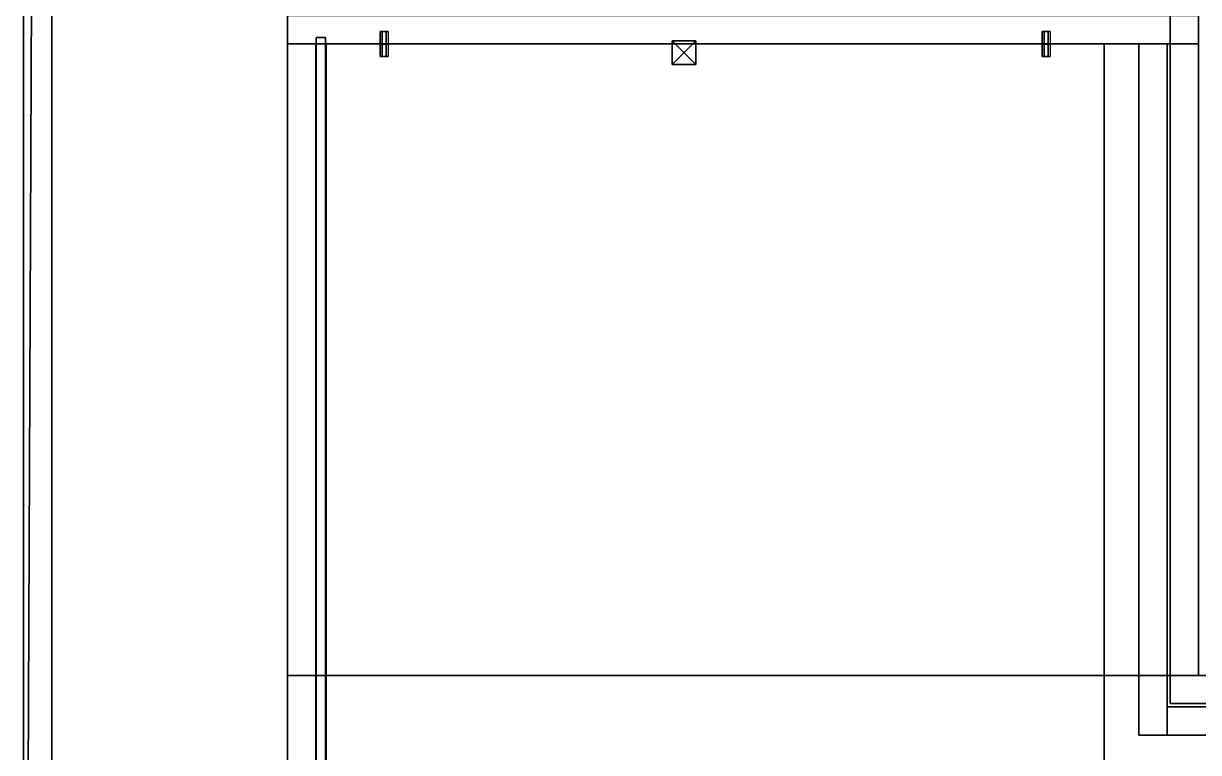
# Model space of a CAD drawing. Extents: x 0 to 3344, y -4262 to 0.
# Drawn here: x 0 to 748, y -3551 to -3087 of the extents above; entities that cross this region are included whole.
import ezdxf

# ---------------------------------------------------------------- set-up
doc = ezdxf.new("R2010")
doc.units = 0
for name, color, linetype in [('LAYER0', 7, 'CONTINUOUS'), ('LAYER1', 7, 'CONTINUOUS'), ('LAYER100', 254, 'CONTINUOUS'), ('LAYER101', 254, 'CONTINUOUS'), ('LAYER137', 7, 'CONTINUOUS'), ('LAYER51', 7, 'CONTINUOUS'), ('LAYER52', 7, 'CONTINUOUS'), ('LAYER54', 7, 'CONTINUOUS'), ('LAYER55', 7, 'CONTINUOUS'), ('LAYER59', 7, 'CONTINUOUS'), ('LAYER602', 7, 'CONTINUOUS'), ('LAYER603', 7, 'CONTINUOUS'), ('LAYER604', 7, 'CONTINUOUS'), ('LAYER605', 7, 'CONTINUOUS'), ('LAYER606', 7, 'CONTINUOUS'), ('LAYER61', 7, 'CONTINUOUS'), ('LAYER62', 7, 'CONTINUOUS'), ('LAYER63', 7, 'CONTINUOUS'), ('LAYER66', 7, 'CONTINUOUS'), ('LAYER67', 7, 'CONTINUOUS'), ('LAYER68', 254, 'CONTINUOUS'), ('LAYER69', 254, 'CONTINUOUS'), ('LAYER77', 7, 'CONTINUOUS'), ('LAYER82', 253, 'CONTINUOUS'), ('LAYER83', 253, 'CONTINUOUS'), ('LAYER88', 253, 'CONTINUOUS'), ('LAYER89', 253, 'CONTINUOUS'), ('LAYER90', 7, 'CONTINUOUS'), ('LAYER91', 254, 'CONTINUOUS'), ('LAYER92', 254, 'CONTINUOUS'), ('LAYER99', 7, 'CONTINUOUS')]:
    doc.layers.add(name, color=color, linetype=linetype)

msp = doc.modelspace()

# ---------------------------------------------------------------- linework, layer by layer
at = {"layer": 'LAYER0', "invisible_edges": 1}
for points in [[(18, -0.0034, 0.0981), (3344, -4262.003, 0.0981), (0, -4262.003, 0.0981), (18, -0.0034, 0.0981)], [(18, -0.0034, 5.0981), (0, -4262.003, 0.0981), (0, -4262.003, 5.0981), (18, -0.0034, 5.0981)], [(0, -4262.003, 0.0981), (18, -0.0034, 5.0981), (18, -0.0034, 0.0981), (0, -4262.003, 0.0981)], [(3344, -4262.003, 5.0981), (18, -0.0034, 5.0981), (0, -4262.003, 5.0981), (3344, -4262.003, 5.0981)], [(3344, -4262.003, 0.0981), (18, -0.0034, 0.0981), (3344, -0.0034, 0.0981), (3344, -4262.003, 0.0981)], [(18, -0.0034, 5.0981), (3344, -4262.003, 5.0981), (3344, -0.0034, 5.0981), (18, -0.0034, 5.0981)]]:
    msp.add_3dface(points, dxfattribs=at)
at = {"layer": 'LAYER1'}
for points, invisible_edges in [([(18.0046, 0, 5.0981), (168.0046, -150, 5.0981), (18.0046, -4262, 5.0981), (18.0046, 0, 5.0981)], 3), ([(18.0046, 0, 2680.098), (18.0046, -4262, 5.0981), (18.0046, -4262, 2680.098), (18.0046, 0, 2680.098)], 1), ([(18.0046, -4262, 5.0981), (18.0046, 0, 2680.098), (18.0046, 0, 5.0981), (18.0046, -4262, 5.0981)], 1), ([(168.0046, -4112, 5.0981), (18.0046, -4262, 5.0981), (168.0046, -150, 5.0981), (168.0046, -4112, 5.0981)], 3), ([(168.0046, -150, 5.0981), (168.0046, -4112, 2680.098), (168.0046, -4112, 5.0981), (168.0046, -150, 5.0981)], 1), ([(168.0046, -4112, 2680.098), (168.0046, -150, 5.0981), (168.0046, -150, 2680.098), (168.0046, -4112, 2680.098)], 1)]:
    msp.add_3dface(points, dxfattribs=dict(at, invisible_edges=invisible_edges))
at = {"layer": 'LAYER100'}
for points in [[(653.5046, -3092, 900.5981), (648.5046, -3092, 900.5981), (649.7546, -3092, 902.7631), (652.2546, -3092, 902.7631)], [(653.5046, -3092, 900.5981), (652.2546, -3092, 898.433), (649.7546, -3092, 898.433), (648.5046, -3092, 900.5981)], [(648.0046, -3099.95, 900.5981), (654.0046, -3099.95, 900.5981), (652.5046, -3099.95, 903.1962), (649.5046, -3099.95, 903.1962)], [(648.0046, -3099.95, 900.5981), (654.0046, -3099.95, 900.5981), (652.5046, -3099.95, 898), (649.5046, -3099.95, 898)], [(648.0046, -3100.05, 900.5981), (654.0046, -3100.05, 900.5981), (652.5046, -3100.05, 903.1962), (649.5046, -3100.05, 903.1962)], [(648.0046, -3100.05, 900.5981), (654.0046, -3100.05, 900.5981), (652.5046, -3100.05, 898), (649.5046, -3100.05, 898)], [(653.5046, -3108, 900.5981), (648.5046, -3108, 900.5981), (649.7546, -3108, 902.7631), (652.2546, -3108, 902.7631)], [(653.5046, -3108, 900.5981), (652.2546, -3108, 898.433), (649.7546, -3108, 898.433), (648.5046, -3108, 900.5981)]]:
    msp.add_3dface(points, dxfattribs=at)
at = {"layer": 'LAYER101'}
for points in [[(232.1047, -3092, 900.5981), (227.1047, -3092, 900.5981), (228.3547, -3092, 902.7631), (230.8547, -3092, 902.7631)], [(232.1047, -3092, 900.5981), (230.8547, -3092, 898.433), (228.3547, -3092, 898.433), (227.1047, -3092, 900.5981)], [(226.6047, -3099.95, 900.5981), (232.6047, -3099.95, 900.5981), (231.1047, -3099.95, 903.1962), (228.1047, -3099.95, 903.1962)], [(226.6047, -3099.95, 900.5981), (232.6047, -3099.95, 900.5981), (231.1047, -3099.95, 898), (228.1047, -3099.95, 898)], [(226.6047, -3100.05, 900.5981), (232.6047, -3100.05, 900.5981), (231.1047, -3100.05, 903.1962), (228.1047, -3100.05, 903.1962)], [(226.6047, -3100.05, 900.5981), (232.6047, -3100.05, 900.5981), (231.1047, -3100.05, 898), (228.1047, -3100.05, 898)], [(232.1047, -3108, 900.5981), (227.1047, -3108, 900.5981), (228.3547, -3108, 902.7631), (230.8547, -3108, 902.7631)], [(232.1047, -3108, 900.5981), (230.8547, -3108, 898.433), (228.3547, -3108, 898.433), (227.1047, -3108, 900.5981)]]:
    msp.add_3dface(points, dxfattribs=at)
at = {"layer": 'LAYER137'}
for points, invisible_edges in [([(748.0048, -149.9995, 2610.098), (730.0048, -3519.84, 2610.098), (730.0048, -149.8394, 2610.098), (748.0048, -149.9995, 2610.098)], 1), ([(730.0048, -149.8394, 2680.098), (730.0048, -3519.84, 2610.098), (730.0048, -3519.84, 2680.098), (730.0048, -149.8394, 2680.098)], 1), ([(730.0048, -3519.84, 2610.098), (730.0048, -149.8394, 2680.098), (730.0048, -149.8394, 2610.098), (730.0048, -3519.84, 2610.098)], 1), ([(730.0048, -3519.84, 2680.098), (748.0048, -3502, 2680.098), (730.0048, -149.8394, 2680.098), (730.0048, -3519.84, 2680.098)], 3), ([(748.0048, -149.9995, 2680.098), (730.0048, -149.8394, 2680.098), (748.0048, -3502, 2680.098), (748.0048, -149.9995, 2680.098)], 2), ([(730.0048, -3519.84, 2610.098), (748.0048, -149.9995, 2610.098), (748.0048, -3502, 2610.098), (730.0048, -3519.84, 2610.098)], 5), ([(730.0048, -3519.84, 2610.098), (748.0048, -3502, 2610.098), (2632.125, -3519.84, 2610.098), (730.0048, -3519.84, 2610.098)], 3), ([(748.0048, -3502, 2680.098), (730.0048, -3519.84, 2680.098), (2632.125, -3519.84, 2680.098), (748.0048, -3502, 2680.098)], 5), ([(2632.125, -3519.84, 2680.098), (730.0048, -3519.84, 2610.098), (2632.125, -3519.84, 2610.098), (2632.125, -3519.84, 2680.098)], 1), ([(730.0048, -3519.84, 2610.098), (2632.125, -3519.84, 2680.098), (730.0048, -3519.84, 2680.098), (730.0048, -3519.84, 2610.098)], 1)]:
    msp.add_3dface(points, dxfattribs=dict(at, invisible_edges=invisible_edges))
at = {"layer": 'LAYER51', "invisible_edges": 1}
for points in [[(1150.005, -3502, 103.0981), (168.0048, -4082, 103.0981), (1150.005, -4082, 103.0981), (1150.005, -3502, 103.0981)], [(168.0048, -4082, 103.0981), (1150.005, -3502, 103.0981), (168.0048, -3502, 103.0981), (168.0048, -4082, 103.0981)], [(1150.005, -3502, 103.0981), (168.0048, -3502, 85.0981), (168.0048, -3502, 103.0981), (1150.005, -3502, 103.0981)], [(168.0048, -3502, 85.0981), (1150.005, -3502, 103.0981), (1150.005, -3502, 85.0981), (168.0048, -3502, 85.0981)], [(168.0048, -3502, 85.0981), (168.0048, -4082, 103.0981), (168.0048, -3502, 103.0981), (168.0048, -3502, 85.0981)], [(168.0048, -4082, 103.0981), (168.0048, -3502, 85.0981), (168.0048, -4082, 85.0981), (168.0048, -4082, 103.0981)], [(168.0048, -3502, 85.0981), (1150.005, -4082, 85.0981), (168.0048, -4082, 85.0981), (168.0048, -3502, 85.0981)], [(1150.005, -4082, 85.0981), (168.0048, -3502, 85.0981), (1150.005, -3502, 85.0981), (1150.005, -4082, 85.0981)]]:
    msp.add_3dface(points, dxfattribs=at)
at = {"layer": 'LAYER52', "invisible_edges": 1}
for points in [[(748.0046, -3100, 103.0981), (168.0046, -3502, 103.0981), (748.0046, -3502, 103.0981), (748.0046, -3100, 103.0981)], [(168.0046, -3502, 103.0981), (748.0046, -3100, 103.0981), (168.0046, -3100, 103.0981), (168.0046, -3502, 103.0981)], [(168.0046, -3100, 85.0981), (168.0046, -3502, 103.0981), (168.0046, -3100, 103.0981), (168.0046, -3100, 85.0981)], [(168.0046, -3502, 103.0981), (168.0046, -3100, 85.0981), (168.0046, -3502, 85.0981), (168.0046, -3502, 103.0981)], [(748.0046, -3100, 103.0981), (168.0046, -3100, 85.0981), (168.0046, -3100, 103.0981), (748.0046, -3100, 103.0981)], [(168.0046, -3100, 85.0981), (748.0046, -3100, 103.0981), (748.0046, -3100, 85.0981), (168.0046, -3100, 85.0981)], [(168.0046, -3100, 85.0981), (748.0046, -3502, 85.0981), (168.0046, -3502, 85.0981), (168.0046, -3100, 85.0981)], [(748.0046, -3502, 85.0981), (168.0046, -3100, 85.0981), (748.0046, -3100, 85.0981), (748.0046, -3502, 85.0981)], [(748.0046, -3502, 85.0981), (748.0046, -3100, 103.0981), (748.0046, -3502, 103.0981), (748.0046, -3502, 85.0981)], [(748.0046, -3100, 103.0981), (748.0046, -3502, 85.0981), (748.0046, -3100, 85.0981), (748.0046, -3100, 103.0981)], [(748.0046, -3502, 85.0981), (168.0046, -3502, 103.0981), (168.0046, -3502, 85.0981), (748.0046, -3502, 85.0981)], [(168.0046, -3502, 103.0981), (748.0046, -3502, 85.0981), (748.0046, -3502, 103.0981), (168.0046, -3502, 103.0981)]]:
    msp.add_3dface(points, dxfattribs=at)
at = {"layer": 'LAYER54', "invisible_edges": 1}
for points in [[(1150.005, -3502, 2609.098), (168.0048, -4082, 2609.098), (1150.005, -4082, 2609.098), (1150.005, -3502, 2609.098)], [(168.0048, -4082, 2609.098), (1150.005, -3502, 2609.098), (168.0048, -3502, 2609.098), (168.0048, -4082, 2609.098)], [(1150.005, -3502, 2609.098), (168.0048, -3502, 2591.098), (168.0048, -3502, 2609.098), (1150.005, -3502, 2609.098)], [(168.0048, -3502, 2591.098), (1150.005, -3502, 2609.098), (1150.005, -3502, 2591.098), (168.0048, -3502, 2591.098)], [(168.0048, -3502, 2591.098), (168.0048, -4082, 2609.098), (168.0048, -3502, 2609.098), (168.0048, -3502, 2591.098)], [(168.0048, -4082, 2609.098), (168.0048, -3502, 2591.098), (168.0048, -4082, 2591.098), (168.0048, -4082, 2609.098)], [(168.0048, -3502, 2591.098), (1150.005, -4082, 2591.098), (168.0048, -4082, 2591.098), (168.0048, -3502, 2591.098)], [(1150.005, -4082, 2591.098), (168.0048, -3502, 2591.098), (1150.005, -3502, 2591.098), (1150.005, -4082, 2591.098)]]:
    msp.add_3dface(points, dxfattribs=at)
at = {"layer": 'LAYER55', "invisible_edges": 1}
for points in [[(748.0046, -3100, 2609.098), (168.0046, -3502, 2609.098), (748.0046, -3502, 2609.098), (748.0046, -3100, 2609.098)], [(168.0046, -3502, 2609.098), (748.0046, -3100, 2609.098), (168.0046, -3100, 2609.098), (168.0046, -3502, 2609.098)], [(168.0046, -3100, 2591.098), (168.0046, -3502, 2609.098), (168.0046, -3100, 2609.098), (168.0046, -3100, 2591.098)], [(168.0046, -3502, 2609.098), (168.0046, -3100, 2591.098), (168.0046, -3502, 2591.098), (168.0046, -3502, 2609.098)], [(748.0046, -3100, 2609.098), (168.0046, -3100, 2591.098), (168.0046, -3100, 2609.098), (748.0046, -3100, 2609.098)], [(168.0046, -3100, 2591.098), (748.0046, -3100, 2609.098), (748.0046, -3100, 2591.098), (168.0046, -3100, 2591.098)], [(168.0046, -3100, 2591.098), (748.0046, -3502, 2591.098), (168.0046, -3502, 2591.098), (168.0046, -3100, 2591.098)], [(748.0046, -3502, 2591.098), (168.0046, -3100, 2591.098), (748.0046, -3100, 2591.098), (748.0046, -3502, 2591.098)], [(748.0046, -3502, 2591.098), (748.0046, -3100, 2609.098), (748.0046, -3502, 2609.098), (748.0046, -3502, 2591.098)], [(748.0046, -3100, 2609.098), (748.0046, -3502, 2591.098), (748.0046, -3100, 2591.098), (748.0046, -3100, 2609.098)], [(748.0046, -3502, 2591.098), (168.0046, -3502, 2609.098), (168.0046, -3502, 2591.098), (748.0046, -3502, 2591.098)], [(168.0046, -3502, 2609.098), (748.0046, -3502, 2591.098), (748.0046, -3502, 2609.098), (168.0046, -3502, 2609.098)]]:
    msp.add_3dface(points, dxfattribs=at)
at = {"layer": 'LAYER59', "invisible_edges": 1}
for points in [[(186.3047, -3096, 99.0981), (186.3047, -3966, 2595.098), (186.3047, -3096, 2595.098), (186.3047, -3096, 99.0981)], [(186.3047, -3966, 2595.098), (186.3047, -3096, 99.0981), (186.3047, -3966, 99.0981), (186.3047, -3966, 2595.098)], [(192.3047, -3096, 2595.098), (186.3047, -3966, 2595.098), (192.3047, -3966, 2595.098), (192.3047, -3096, 2595.098)], [(186.3047, -3966, 2595.098), (192.3047, -3096, 2595.098), (186.3047, -3096, 2595.098), (186.3047, -3966, 2595.098)], [(186.3047, -3096, 99.0981), (192.3047, -3966, 99.0981), (186.3047, -3966, 99.0981), (186.3047, -3096, 99.0981)], [(192.3047, -3966, 99.0981), (186.3047, -3096, 99.0981), (192.3047, -3096, 99.0981), (192.3047, -3966, 99.0981)], [(192.3047, -3096, 2595.098), (186.3047, -3096, 99.0981), (186.3047, -3096, 2595.098), (192.3047, -3096, 2595.098)], [(186.3047, -3096, 99.0981), (192.3047, -3096, 2595.098), (192.3047, -3096, 99.0981), (186.3047, -3096, 99.0981)], [(192.3047, -3966, 99.0981), (192.3047, -3096, 2595.098), (192.3047, -3966, 2595.098), (192.3047, -3966, 99.0981)], [(192.3047, -3096, 2595.098), (192.3047, -3966, 99.0981), (192.3047, -3096, 99.0981), (192.3047, -3096, 2595.098)]]:
    msp.add_3dface(points, dxfattribs=at)
at = {"layer": 'LAYER602', "invisible_edges": 1}
for points in [[(0.0041, -4262, 5.0982), (18.0041, -1562, 5.0982), (18.0041, -4262, 5.0982), (0.0041, -4262, 5.0982)], [(18.0041, -1562, 5.0982), (0.0041, -4262, 5.0982), (0.0041, -1562, 5.0982), (18.0041, -1562, 5.0982)], [(0.0041, -1562, 155.0982), (18.0041, -4262, 155.0982), (18.0041, -1562, 155.0982), (0.0041, -1562, 155.0982)], [(18.0041, -4262, 155.0982), (0.0041, -1562, 155.0982), (0.0041, -4262, 155.0982), (18.0041, -4262, 155.0982)], [(0.0041, -4262, 5.0982), (0.0041, -1562, 155.0982), (0.0041, -1562, 5.0982), (0.0041, -4262, 5.0982)], [(0.0041, -1562, 155.0982), (0.0041, -4262, 5.0982), (0.0041, -4262, 155.0982), (0.0041, -1562, 155.0982)], [(18.0041, -4262, 155.0982), (18.0041, -1562, 5.0982), (18.0041, -1562, 155.0982), (18.0041, -4262, 155.0982)], [(18.0041, -1562, 5.0982), (18.0041, -4262, 155.0982), (18.0041, -4262, 5.0982), (18.0041, -1562, 5.0982)]]:
    msp.add_3dface(points, dxfattribs=at)
at = {"layer": 'LAYER603', "invisible_edges": 1}
for points in [[(0.0041, -4262, 155.0982), (18.0041, -1562, 155.0982), (18.0041, -4262, 155.0982), (0.0041, -4262, 155.0982)], [(18.0041, -1562, 155.0982), (0.0041, -4262, 155.0982), (0.0041, -1562, 155.0982), (18.0041, -1562, 155.0982)], [(0.0041, -1562, 305.0982), (18.0041, -4262, 305.0982), (18.0041, -1562, 305.0982), (0.0041, -1562, 305.0982)], [(18.0041, -4262, 305.0982), (0.0041, -1562, 305.0982), (0.0041, -4262, 305.0982), (18.0041, -4262, 305.0982)], [(0.0041, -4262, 155.0982), (0.0041, -1562, 305.0982), (0.0041, -1562, 155.0982), (0.0041, -4262, 155.0982)], [(0.0041, -1562, 305.0982), (0.0041, -4262, 155.0982), (0.0041, -4262, 305.0982), (0.0041, -1562, 305.0982)], [(18.0041, -4262, 305.0982), (18.0041, -1562, 155.0982), (18.0041, -1562, 305.0982), (18.0041, -4262, 305.0982)], [(18.0041, -1562, 155.0982), (18.0041, -4262, 305.0982), (18.0041, -4262, 155.0982), (18.0041, -1562, 155.0982)]]:
    msp.add_3dface(points, dxfattribs=at)
at = {"layer": 'LAYER604', "invisible_edges": 1}
for points in [[(0.0041, -4262, 305.0982), (18.0041, -1562, 305.0982), (18.0041, -4262, 305.0982), (0.0041, -4262, 305.0982)], [(18.0041, -1562, 305.0982), (0.0041, -4262, 305.0982), (0.0041, -1562, 305.0982), (18.0041, -1562, 305.0982)], [(0.0041, -1562, 455.0982), (18.0041, -4262, 455.0982), (18.0041, -1562, 455.0982), (0.0041, -1562, 455.0982)], [(18.0041, -4262, 455.0982), (0.0041, -1562, 455.0982), (0.0041, -4262, 455.0982), (18.0041, -4262, 455.0982)], [(0.0041, -4262, 305.0982), (0.0041, -1562, 455.0982), (0.0041, -1562, 305.0982), (0.0041, -4262, 305.0982)], [(0.0041, -1562, 455.0982), (0.0041, -4262, 305.0982), (0.0041, -4262, 455.0982), (0.0041, -1562, 455.0982)], [(18.0041, -4262, 455.0982), (18.0041, -1562, 305.0982), (18.0041, -1562, 455.0982), (18.0041, -4262, 455.0982)], [(18.0041, -1562, 305.0982), (18.0041, -4262, 455.0982), (18.0041, -4262, 305.0982), (18.0041, -1562, 305.0982)]]:
    msp.add_3dface(points, dxfattribs=at)
at = {"layer": 'LAYER605', "invisible_edges": 1}
for points in [[(0.0041, -4262, 455.0982), (18.0041, -1562, 455.0982), (18.0041, -4262, 455.0982), (0.0041, -4262, 455.0982)], [(18.0041, -1562, 455.0982), (0.0041, -4262, 455.0982), (0.0041, -1562, 455.0982), (18.0041, -1562, 455.0982)], [(0.0041, -1562, 605.0982), (18.0041, -4262, 605.0982), (18.0041, -1562, 605.0982), (0.0041, -1562, 605.0982)], [(18.0041, -4262, 605.0982), (0.0041, -1562, 605.0982), (0.0041, -4262, 605.0982), (18.0041, -4262, 605.0982)], [(0.0041, -4262, 455.0982), (0.0041, -1562, 605.0982), (0.0041, -1562, 455.0982), (0.0041, -4262, 455.0982)], [(0.0041, -1562, 605.0982), (0.0041, -4262, 455.0982), (0.0041, -4262, 605.0982), (0.0041, -1562, 605.0982)], [(18.0041, -4262, 605.0982), (18.0041, -1562, 455.0982), (18.0041, -1562, 605.0982), (18.0041, -4262, 605.0982)], [(18.0041, -1562, 455.0982), (18.0041, -4262, 605.0982), (18.0041, -4262, 455.0982), (18.0041, -1562, 455.0982)]]:
    msp.add_3dface(points, dxfattribs=at)
at = {"layer": 'LAYER606', "invisible_edges": 1}
for points in [[(0.0041, -4262, 605.0982), (18.0041, -1562, 605.0982), (18.0041, -4262, 605.0982), (0.0041, -4262, 605.0982)], [(18.0041, -1562, 605.0982), (0.0041, -4262, 605.0982), (0.0041, -1562, 605.0982), (18.0041, -1562, 605.0982)], [(0.0041, -1562, 755.0982), (18.0041, -4262, 755.0982), (18.0041, -1562, 755.0982), (0.0041, -1562, 755.0982)], [(18.0041, -4262, 755.0982), (0.0041, -1562, 755.0982), (0.0041, -4262, 755.0982), (18.0041, -4262, 755.0982)], [(0.0041, -4262, 605.0982), (0.0041, -1562, 755.0982), (0.0041, -1562, 605.0982), (0.0041, -4262, 605.0982)], [(0.0041, -1562, 755.0982), (0.0041, -4262, 605.0982), (0.0041, -4262, 755.0982), (0.0041, -1562, 755.0982)], [(18.0041, -4262, 755.0982), (18.0041, -1562, 605.0982), (18.0041, -1562, 755.0982), (18.0041, -4262, 755.0982)], [(18.0041, -1562, 605.0982), (18.0041, -4262, 755.0982), (18.0041, -4262, 605.0982), (18.0041, -1562, 605.0982)]]:
    msp.add_3dface(points, dxfattribs=at)
at = {"layer": 'LAYER61', "invisible_edges": 1}
for points in [[(710.0046, -3540, 5.0981), (710.0046, -3100, 85.0981), (710.0046, -3100, 5.0981), (710.0046, -3540, 5.0981)], [(710.0046, -3100, 85.0981), (710.0046, -3540, 5.0981), (710.0046, -3540, 85.0981), (710.0046, -3100, 85.0981)], [(728.0046, -3100, 5.0981), (710.0046, -3100, 85.0981), (728.0046, -3100, 85.0981), (728.0046, -3100, 5.0981)], [(710.0046, -3100, 85.0981), (728.0046, -3100, 5.0981), (710.0046, -3100, 5.0981), (710.0046, -3100, 85.0981)], [(728.0046, -3540, 85.0981), (710.0046, -3100, 85.0981), (710.0046, -3540, 85.0981), (728.0046, -3540, 85.0981)], [(710.0046, -3100, 85.0981), (728.0046, -3540, 85.0981), (728.0046, -3100, 85.0981), (710.0046, -3100, 85.0981)], [(728.0046, -3100, 5.0981), (710.0046, -3540, 5.0981), (710.0046, -3100, 5.0981), (728.0046, -3100, 5.0981)], [(710.0046, -3540, 5.0981), (728.0046, -3100, 5.0981), (728.0046, -3540, 5.0981), (710.0046, -3540, 5.0981)], [(728.0046, -3540, 85.0981), (728.0046, -3100, 5.0981), (728.0046, -3100, 85.0981), (728.0046, -3540, 85.0981)], [(728.0046, -3100, 5.0981), (728.0046, -3540, 85.0981), (728.0046, -3540, 5.0981), (728.0046, -3100, 5.0981)], [(710.0046, -3540, 5.0981), (728.0046, -3540, 85.0981), (710.0046, -3540, 85.0981), (710.0046, -3540, 5.0981)], [(728.0046, -3540, 85.0981), (710.0046, -3540, 5.0981), (728.0046, -3540, 5.0981), (728.0046, -3540, 85.0981)]]:
    msp.add_3dface(points, dxfattribs=at)
at = {"layer": 'LAYER62', "invisible_edges": 1}
for points in [[(728.0046, -3522, 5.0981), (728.0046, -3540, 85.0981), (728.0046, -3522, 85.0981), (728.0046, -3522, 5.0981)], [(728.0046, -3540, 85.0981), (728.0046, -3522, 5.0981), (728.0046, -3540, 5.0981), (728.0046, -3540, 85.0981)], [(1150.005, -3522, 85.0981), (728.0046, -3540, 85.0981), (1150.005, -3540, 85.0981), (1150.005, -3522, 85.0981)], [(728.0046, -3540, 85.0981), (1150.005, -3522, 85.0981), (728.0046, -3522, 85.0981), (728.0046, -3540, 85.0981)], [(728.0046, -3522, 5.0981), (1150.005, -3540, 5.0981), (728.0046, -3540, 5.0981), (728.0046, -3522, 5.0981)], [(1150.005, -3540, 5.0981), (728.0046, -3522, 5.0981), (1150.005, -3522, 5.0981), (1150.005, -3540, 5.0981)], [(1150.005, -3522, 85.0981), (728.0046, -3522, 5.0981), (728.0046, -3522, 85.0981), (1150.005, -3522, 85.0981)], [(728.0046, -3522, 5.0981), (1150.005, -3522, 85.0981), (1150.005, -3522, 5.0981), (728.0046, -3522, 5.0981)], [(1150.005, -3540, 5.0981), (728.0046, -3540, 85.0981), (728.0046, -3540, 5.0981), (1150.005, -3540, 5.0981)], [(728.0046, -3540, 85.0981), (1150.005, -3540, 5.0981), (1150.005, -3540, 85.0981), (728.0046, -3540, 85.0981)]]:
    msp.add_3dface(points, dxfattribs=at)
at = {"layer": 'LAYER63', "invisible_edges": 1}
for points in [[(168.0046, -3980, 5.0981), (168.0046, -3100, 85.0981), (168.0046, -3100, 5.0981), (168.0046, -3980, 5.0981)], [(168.0046, -3100, 85.0981), (168.0046, -3980, 5.0981), (168.0046, -3980, 85.0981), (168.0046, -3100, 85.0981)], [(186.0046, -3100, 5.0981), (168.0046, -3100, 85.0981), (186.0046, -3100, 85.0981), (186.0046, -3100, 5.0981)], [(168.0046, -3100, 85.0981), (186.0046, -3100, 5.0981), (168.0046, -3100, 5.0981), (168.0046, -3100, 85.0981)], [(186.0046, -3980, 85.0981), (168.0046, -3100, 85.0981), (168.0046, -3980, 85.0981), (186.0046, -3980, 85.0981)], [(168.0046, -3100, 85.0981), (186.0046, -3980, 85.0981), (186.0046, -3100, 85.0981), (168.0046, -3100, 85.0981)], [(186.0046, -3100, 5.0981), (168.0046, -3980, 5.0981), (168.0046, -3100, 5.0981), (186.0046, -3100, 5.0981)], [(168.0046, -3980, 5.0981), (186.0046, -3100, 5.0981), (186.0046, -3980, 5.0981), (168.0046, -3980, 5.0981)], [(186.0046, -3980, 85.0981), (186.0046, -3100, 5.0981), (186.0046, -3100, 85.0981), (186.0046, -3980, 85.0981)], [(186.0046, -3100, 5.0981), (186.0046, -3980, 85.0981), (186.0046, -3980, 5.0981), (186.0046, -3100, 5.0981)]]:
    msp.add_3dface(points, dxfattribs=at)
at = {"layer": 'LAYER66', "invisible_edges": 1}
for points in [[(168.0046, -3962, 1347.598), (168.0046, -3100, 1467.598), (168.0046, -3100, 1347.598), (168.0046, -3962, 1347.598)], [(168.0046, -3100, 1467.598), (168.0046, -3962, 1347.598), (168.0046, -3962, 1467.598), (168.0046, -3100, 1467.598)], [(186.0046, -3100, 1347.598), (168.0046, -3100, 1467.598), (186.0046, -3100, 1467.598), (186.0046, -3100, 1347.598)], [(168.0046, -3100, 1467.598), (186.0046, -3100, 1347.598), (168.0046, -3100, 1347.598), (168.0046, -3100, 1467.598)], [(186.0046, -3962, 1467.598), (168.0046, -3100, 1467.598), (168.0046, -3962, 1467.598), (186.0046, -3962, 1467.598)], [(168.0046, -3100, 1467.598), (186.0046, -3962, 1467.598), (186.0046, -3100, 1467.598), (168.0046, -3100, 1467.598)], [(186.0046, -3100, 1347.598), (168.0046, -3962, 1347.598), (168.0046, -3100, 1347.598), (186.0046, -3100, 1347.598)], [(168.0046, -3962, 1347.598), (186.0046, -3100, 1347.598), (186.0046, -3962, 1347.598), (168.0046, -3962, 1347.598)], [(186.0046, -3962, 1467.598), (186.0046, -3100, 1347.598), (186.0046, -3100, 1467.598), (186.0046, -3962, 1467.598)], [(186.0046, -3100, 1347.598), (186.0046, -3962, 1467.598), (186.0046, -3962, 1347.598), (186.0046, -3100, 1347.598)]]:
    msp.add_3dface(points, dxfattribs=at)
at = {"layer": 'LAYER67'}
for points, invisible_edges in [([(192.6047, -3100, 2121.098), (306.0048, -3962, 2121.098), (192.6047, -3962, 2121.098), (192.6047, -3100, 2121.098)], 1), ([(306.0048, -3962, 2121.098), (192.6047, -3100, 2121.098), (688.0048, -3562, 2121.098), (306.0048, -3962, 2121.098)], 7), ([(688.0048, -3562, 2121.098), (192.6047, -3100, 2121.098), (688.0048, -3100, 2121.098), (688.0048, -3562, 2121.098)], 1), ([(192.6047, -3100, 2121.098), (688.0048, -3100, 2139.098), (688.0048, -3100, 2121.098), (192.6047, -3100, 2121.098)], 1), ([(688.0048, -3100, 2139.098), (192.6047, -3100, 2121.098), (192.6047, -3100, 2139.098), (688.0048, -3100, 2139.098)], 1), ([(192.6047, -3962, 2139.098), (192.6047, -3100, 2121.098), (192.6047, -3962, 2121.098), (192.6047, -3962, 2139.098)], 1), ([(192.6047, -3100, 2121.098), (192.6047, -3962, 2139.098), (192.6047, -3100, 2139.098), (192.6047, -3100, 2121.098)], 1), ([(192.6047, -3962, 2139.098), (688.0048, -3562, 2139.098), (192.6047, -3100, 2139.098), (192.6047, -3962, 2139.098)], 3), ([(192.6047, -3100, 2139.098), (688.0048, -3562, 2139.098), (688.0048, -3100, 2139.098), (192.6047, -3100, 2139.098)], 1), ([(688.0048, -3100, 2139.098), (688.0048, -3562, 2121.098), (688.0048, -3100, 2121.098), (688.0048, -3100, 2139.098)], 1), ([(688.0048, -3562, 2121.098), (688.0048, -3100, 2139.098), (688.0048, -3562, 2139.098), (688.0048, -3562, 2121.098)], 1)]:
    msp.add_3dface(points, dxfattribs=dict(at, invisible_edges=invisible_edges))
at = {"layer": 'LAYER68'}
for points in [[(653.5046, -3092, 2118.598), (648.5046, -3092, 2118.598), (649.7546, -3092, 2120.763), (652.2546, -3092, 2120.763)], [(653.5046, -3092, 2118.598), (652.2546, -3092, 2116.433), (649.7546, -3092, 2116.433), (648.5046, -3092, 2118.598)], [(648.0046, -3099.95, 2118.598), (654.0046, -3099.95, 2118.598), (652.5046, -3099.95, 2121.196), (649.5046, -3099.95, 2121.196)], [(648.0046, -3099.95, 2118.598), (654.0046, -3099.95, 2118.598), (652.5046, -3099.95, 2116), (649.5046, -3099.95, 2116)], [(648.0046, -3100.05, 2118.598), (654.0046, -3100.05, 2118.598), (652.5046, -3100.05, 2121.196), (649.5046, -3100.05, 2121.196)], [(648.0046, -3100.05, 2118.598), (654.0046, -3100.05, 2118.598), (652.5046, -3100.05, 2116), (649.5046, -3100.05, 2116)], [(653.5046, -3108, 2118.598), (648.5046, -3108, 2118.598), (649.7546, -3108, 2120.763), (652.2546, -3108, 2120.763)], [(653.5046, -3108, 2118.598), (652.2546, -3108, 2116.433), (649.7546, -3108, 2116.433), (648.5046, -3108, 2118.598)]]:
    msp.add_3dface(points, dxfattribs=at)
at = {"layer": 'LAYER69'}
for points in [[(232.1047, -3092, 2118.598), (227.1047, -3092, 2118.598), (228.3547, -3092, 2120.763), (230.8547, -3092, 2120.763)], [(232.1047, -3092, 2118.598), (230.8547, -3092, 2116.433), (228.3547, -3092, 2116.433), (227.1047, -3092, 2118.598)], [(226.6047, -3099.95, 2118.598), (232.6047, -3099.95, 2118.598), (231.1047, -3099.95, 2121.196), (228.1047, -3099.95, 2121.196)], [(226.6047, -3099.95, 2118.598), (232.6047, -3099.95, 2118.598), (231.1047, -3099.95, 2116), (228.1047, -3099.95, 2116)], [(226.6047, -3100.05, 2118.598), (232.6047, -3100.05, 2118.598), (231.1047, -3100.05, 2121.196), (228.1047, -3100.05, 2121.196)], [(226.6047, -3100.05, 2118.598), (232.6047, -3100.05, 2118.598), (231.1047, -3100.05, 2116), (228.1047, -3100.05, 2116)], [(232.1047, -3108, 2118.598), (227.1047, -3108, 2118.598), (228.3547, -3108, 2120.763), (230.8547, -3108, 2120.763)], [(232.1047, -3108, 2118.598), (230.8547, -3108, 2116.433), (228.3547, -3108, 2116.433), (227.1047, -3108, 2118.598)]]:
    msp.add_3dface(points, dxfattribs=at)
at = {"layer": 'LAYER77', "invisible_edges": 1}
for points in [[(168.0046, -3100, 5.0981), (748.0046, -3082, 5.0981), (748.0046, -3100, 5.0981), (168.0046, -3100, 5.0981)], [(748.0046, -3082, 5.0981), (168.0046, -3100, 5.0981), (168.0046, -3082, 5.0981), (748.0046, -3082, 5.0981)], [(168.0046, -3082, 2610.098), (748.0046, -3100, 2610.098), (748.0046, -3082, 2610.098), (168.0046, -3082, 2610.098)], [(748.0046, -3100, 2610.098), (168.0046, -3082, 2610.098), (168.0046, -3100, 2610.098), (748.0046, -3100, 2610.098)], [(168.0046, -3082, 2610.098), (168.0046, -3100, 5.0981), (168.0046, -3100, 2610.098), (168.0046, -3082, 2610.098)], [(168.0046, -3100, 5.0981), (168.0046, -3082, 2610.098), (168.0046, -3082, 5.0981), (168.0046, -3100, 5.0981)], [(748.0046, -3082, 5.0981), (748.0046, -3100, 2610.098), (748.0046, -3100, 5.0981), (748.0046, -3082, 5.0981)], [(748.0046, -3100, 2610.098), (748.0046, -3082, 5.0981), (748.0046, -3082, 2610.098), (748.0046, -3100, 2610.098)], [(168.0046, -3100, 5.0981), (748.0046, -3100, 2610.098), (168.0046, -3100, 2610.098), (168.0046, -3100, 5.0981)], [(748.0046, -3100, 2610.098), (168.0046, -3100, 5.0981), (748.0046, -3100, 5.0981), (748.0046, -3100, 2610.098)]]:
    msp.add_3dface(points, dxfattribs=at)
at = {"layer": 'LAYER82'}
for points in [[(413.0046, -3113, 2034.098), (413.0046, -3113, 2049.098), (413.0046, -3098, 2034.098), (413.0046, -3113, 2034.098)], [(413.0046, -3098, 2034.098), (413.0046, -3113, 2049.098), (413.0046, -3098, 2049.098), (413.0046, -3098, 2034.098)], [(413.0046, -3098, 2034.098), (413.0046, -3098, 2049.098), (428.0046, -3098, 2034.098), (413.0046, -3098, 2034.098)], [(428.0046, -3098, 2034.098), (413.0046, -3098, 2049.098), (428.0046, -3098, 2049.098), (428.0046, -3098, 2034.098)], [(413.0046, -3113, 2034.098), (413.0046, -3098, 2034.098), (428.0046, -3113, 2034.098), (413.0046, -3113, 2034.098)], [(428.0046, -3113, 2034.098), (413.0046, -3098, 2034.098), (428.0046, -3098, 2034.098), (428.0046, -3113, 2034.098)], [(428.0046, -3113, 2049.098), (428.0046, -3098, 2049.098), (413.0046, -3113, 2049.098), (428.0046, -3113, 2049.098)], [(413.0046, -3113, 2049.098), (428.0046, -3098, 2049.098), (413.0046, -3098, 2049.098), (413.0046, -3113, 2049.098)], [(428.0046, -3113, 2034.098), (428.0046, -3098, 2034.098), (428.0046, -3113, 2049.098), (428.0046, -3113, 2034.098)], [(428.0046, -3113, 2049.098), (428.0046, -3098, 2034.098), (428.0046, -3098, 2049.098), (428.0046, -3113, 2049.098)], [(428.0046, -3113, 2034.098), (428.0046, -3113, 2049.098), (413.0046, -3113, 2034.098), (428.0046, -3113, 2034.098)], [(413.0046, -3113, 2034.098), (428.0046, -3113, 2049.098), (413.0046, -3113, 2049.098), (413.0046, -3113, 2034.098)]]:
    msp.add_3dface(points, dxfattribs=at)
at = {"layer": 'LAYER83'}
for points in [[(413.0046, -3113, 2034.098), (413.0046, -3113, 2049.098), (413.0046, -3098, 2034.098), (413.0046, -3113, 2034.098)], [(413.0046, -3098, 2034.098), (413.0046, -3113, 2049.098), (413.0046, -3098, 2049.098), (413.0046, -3098, 2034.098)], [(413.0046, -3098, 2034.098), (413.0046, -3098, 2049.098), (428.0046, -3098, 2034.098), (413.0046, -3098, 2034.098)], [(428.0046, -3098, 2034.098), (413.0046, -3098, 2049.098), (428.0046, -3098, 2049.098), (428.0046, -3098, 2034.098)], [(413.0046, -3113, 2034.098), (413.0046, -3098, 2034.098), (428.0046, -3113, 2034.098), (413.0046, -3113, 2034.098)], [(428.0046, -3113, 2034.098), (413.0046, -3098, 2034.098), (428.0046, -3098, 2034.098), (428.0046, -3113, 2034.098)], [(428.0046, -3113, 2049.098), (428.0046, -3098, 2049.098), (413.0046, -3113, 2049.098), (428.0046, -3113, 2049.098)], [(413.0046, -3113, 2049.098), (428.0046, -3098, 2049.098), (413.0046, -3098, 2049.098), (413.0046, -3113, 2049.098)], [(428.0046, -3113, 2034.098), (428.0046, -3098, 2034.098), (428.0046, -3113, 2049.098), (428.0046, -3113, 2034.098)], [(428.0046, -3113, 2049.098), (428.0046, -3098, 2034.098), (428.0046, -3098, 2049.098), (428.0046, -3113, 2049.098)], [(428.0046, -3113, 2034.098), (428.0046, -3113, 2049.098), (413.0046, -3113, 2034.098), (428.0046, -3113, 2034.098)], [(413.0046, -3113, 2034.098), (428.0046, -3113, 2049.098), (413.0046, -3113, 2049.098), (413.0046, -3113, 2034.098)]]:
    msp.add_3dface(points, dxfattribs=at)
at = {"layer": 'LAYER88'}
for points in [[(413.0046, -3113, 820.0981), (413.0046, -3113, 835.0981), (413.0046, -3098, 820.0981), (413.0046, -3113, 820.0981)], [(413.0046, -3098, 820.0981), (413.0046, -3113, 835.0981), (413.0046, -3098, 835.0981), (413.0046, -3098, 820.0981)], [(413.0046, -3098, 820.0981), (413.0046, -3098, 835.0981), (428.0046, -3098, 820.0981), (413.0046, -3098, 820.0981)], [(428.0046, -3098, 820.0981), (413.0046, -3098, 835.0981), (428.0046, -3098, 835.0981), (428.0046, -3098, 820.0981)], [(413.0046, -3113, 820.0981), (413.0046, -3098, 820.0981), (428.0046, -3113, 820.0981), (413.0046, -3113, 820.0981)], [(428.0046, -3113, 820.0981), (413.0046, -3098, 820.0981), (428.0046, -3098, 820.0981), (428.0046, -3113, 820.0981)], [(428.0046, -3113, 835.0981), (428.0046, -3098, 835.0981), (413.0046, -3113, 835.0981), (428.0046, -3113, 835.0981)], [(413.0046, -3113, 835.0981), (428.0046, -3098, 835.0981), (413.0046, -3098, 835.0981), (413.0046, -3113, 835.0981)], [(428.0046, -3113, 820.0981), (428.0046, -3098, 820.0981), (428.0046, -3113, 835.0981), (428.0046, -3113, 820.0981)], [(428.0046, -3113, 835.0981), (428.0046, -3098, 820.0981), (428.0046, -3098, 835.0981), (428.0046, -3113, 835.0981)], [(428.0046, -3113, 820.0981), (428.0046, -3113, 835.0981), (413.0046, -3113, 820.0981), (428.0046, -3113, 820.0981)], [(413.0046, -3113, 820.0981), (428.0046, -3113, 835.0981), (413.0046, -3113, 835.0981), (413.0046, -3113, 820.0981)]]:
    msp.add_3dface(points, dxfattribs=at)
at = {"layer": 'LAYER89'}
for points in [[(413.0046, -3113, 820.0981), (413.0046, -3113, 835.0981), (413.0046, -3098, 820.0981), (413.0046, -3113, 820.0981)], [(413.0046, -3098, 820.0981), (413.0046, -3113, 835.0981), (413.0046, -3098, 835.0981), (413.0046, -3098, 820.0981)], [(413.0046, -3098, 820.0981), (413.0046, -3098, 835.0981), (428.0046, -3098, 820.0981), (413.0046, -3098, 820.0981)], [(428.0046, -3098, 820.0981), (413.0046, -3098, 835.0981), (428.0046, -3098, 835.0981), (428.0046, -3098, 820.0981)], [(413.0046, -3113, 820.0981), (413.0046, -3098, 820.0981), (428.0046, -3113, 820.0981), (413.0046, -3113, 820.0981)], [(428.0046, -3113, 820.0981), (413.0046, -3098, 820.0981), (428.0046, -3098, 820.0981), (428.0046, -3113, 820.0981)], [(428.0046, -3113, 835.0981), (428.0046, -3098, 835.0981), (413.0046, -3113, 835.0981), (428.0046, -3113, 835.0981)], [(413.0046, -3113, 835.0981), (428.0046, -3098, 835.0981), (413.0046, -3098, 835.0981), (413.0046, -3113, 835.0981)], [(428.0046, -3113, 820.0981), (428.0046, -3098, 820.0981), (428.0046, -3113, 835.0981), (428.0046, -3113, 820.0981)], [(428.0046, -3113, 835.0981), (428.0046, -3098, 820.0981), (428.0046, -3098, 835.0981), (428.0046, -3113, 835.0981)], [(428.0046, -3113, 820.0981), (428.0046, -3113, 835.0981), (413.0046, -3113, 820.0981), (428.0046, -3113, 820.0981)], [(413.0046, -3113, 820.0981), (428.0046, -3113, 835.0981), (413.0046, -3113, 835.0981), (413.0046, -3113, 820.0981)]]:
    msp.add_3dface(points, dxfattribs=at)
at = {"layer": 'LAYER90'}
for points, invisible_edges in [([(192.6047, -3100, 5.0981), (306.0048, -3962, 5.0981), (192.6047, -3962, 5.0981), (192.6047, -3100, 5.0981)], 1), ([(306.0048, -3962, 5.0981), (192.6047, -3100, 5.0981), (688.0048, -3562, 5.0981), (306.0048, -3962, 5.0981)], 7), ([(688.0048, -3562, 5.0981), (192.6047, -3100, 5.0981), (688.0048, -3100, 5.0981), (688.0048, -3562, 5.0981)], 1), ([(192.6047, -3100, 5.0981), (688.0048, -3100, 23.0981), (688.0048, -3100, 5.0981), (192.6047, -3100, 5.0981)], 1), ([(688.0048, -3100, 23.0981), (192.6047, -3100, 5.0981), (192.6047, -3100, 23.0981), (688.0048, -3100, 23.0981)], 1), ([(192.6047, -3962, 23.0981), (192.6047, -3100, 5.0981), (192.6047, -3962, 5.0981), (192.6047, -3962, 23.0981)], 1), ([(192.6047, -3100, 5.0981), (192.6047, -3962, 23.0981), (192.6047, -3100, 23.0981), (192.6047, -3100, 5.0981)], 1), ([(192.6047, -3962, 23.0981), (688.0048, -3562, 23.0981), (192.6047, -3100, 23.0981), (192.6047, -3962, 23.0981)], 3), ([(192.6047, -3100, 23.0981), (688.0048, -3562, 23.0981), (688.0048, -3100, 23.0981), (192.6047, -3100, 23.0981)], 1), ([(688.0048, -3100, 23.0981), (688.0048, -3562, 5.0981), (688.0048, -3100, 5.0981), (688.0048, -3100, 23.0981)], 1), ([(688.0048, -3562, 5.0981), (688.0048, -3100, 23.0981), (688.0048, -3562, 23.0981), (688.0048, -3562, 5.0981)], 1)]:
    msp.add_3dface(points, dxfattribs=dict(at, invisible_edges=invisible_edges))
at = {"layer": 'LAYER91'}
for points in [[(653.5046, -3092, 2.5981), (648.5046, -3092, 2.5981), (649.7546, -3092, 4.7631), (652.2546, -3092, 4.7631)], [(653.5046, -3092, 2.5981), (652.2546, -3092, 0.433), (649.7546, -3092, 0.433), (648.5046, -3092, 2.5981)], [(648.0046, -3099.95, 2.5981), (654.0046, -3099.95, 2.5981), (652.5046, -3099.95, 5.1962), (649.5046, -3099.95, 5.1962)], [(648.0046, -3099.95, 2.5981), (654.0046, -3099.95, 2.5981), (652.5046, -3099.95), (649.5046, -3099.95)], [(648.0046, -3100.05, 2.5981), (654.0046, -3100.05, 2.5981), (652.5046, -3100.05, 5.1962), (649.5046, -3100.05, 5.1962)], [(648.0046, -3100.05, 2.5981), (654.0046, -3100.05, 2.5981), (652.5046, -3100.05), (649.5046, -3100.05)], [(653.5046, -3108, 2.5981), (648.5046, -3108, 2.5981), (649.7546, -3108, 4.7631), (652.2546, -3108, 4.7631)], [(653.5046, -3108, 2.5981), (652.2546, -3108, 0.433), (649.7546, -3108, 0.433), (648.5046, -3108, 2.5981)]]:
    msp.add_3dface(points, dxfattribs=at)
at = {"layer": 'LAYER92'}
for points in [[(232.1047, -3092, 2.5981), (227.1047, -3092, 2.5981), (228.3547, -3092, 4.7631), (230.8547, -3092, 4.7631)], [(232.1047, -3092, 2.5981), (230.8547, -3092, 0.433), (228.3547, -3092, 0.433), (227.1047, -3092, 2.5981)], [(226.6047, -3099.95, 2.5981), (232.6047, -3099.95, 2.5981), (231.1047, -3099.95, 5.1962), (228.1047, -3099.95, 5.1962)], [(226.6047, -3099.95, 2.5981), (232.6047, -3099.95, 2.5981), (231.1047, -3099.95), (228.1047, -3099.95)], [(226.6047, -3100.05, 2.5981), (232.6047, -3100.05, 2.5981), (231.1047, -3100.05, 5.1962), (228.1047, -3100.05, 5.1962)], [(226.6047, -3100.05, 2.5981), (232.6047, -3100.05, 2.5981), (231.1047, -3100.05), (228.1047, -3100.05)], [(232.1047, -3108, 2.5981), (227.1047, -3108, 2.5981), (228.3547, -3108, 4.7631), (230.8547, -3108, 4.7631)], [(232.1047, -3108, 2.5981), (230.8547, -3108, 0.433), (228.3547, -3108, 0.433), (227.1047, -3108, 2.5981)]]:
    msp.add_3dface(points, dxfattribs=at)
at = {"layer": 'LAYER99'}
for points, invisible_edges in [([(192.6047, -3100, 903.0981), (306.0048, -3962, 903.0981), (192.6047, -3962, 903.0981), (192.6047, -3100, 903.0981)], 1), ([(306.0048, -3962, 903.0981), (192.6047, -3100, 903.0981), (688.0048, -3562, 903.0981), (306.0048, -3962, 903.0981)], 7), ([(688.0048, -3562, 903.0981), (192.6047, -3100, 903.0981), (688.0048, -3100, 903.0981), (688.0048, -3562, 903.0981)], 1), ([(192.6047, -3100, 903.0981), (688.0048, -3100, 921.0981), (688.0048, -3100, 903.0981), (192.6047, -3100, 903.0981)], 1), ([(688.0048, -3100, 921.0981), (192.6047, -3100, 903.0981), (192.6047, -3100, 921.0981), (688.0048, -3100, 921.0981)], 1), ([(192.6047, -3962, 921.0981), (192.6047, -3100, 903.0981), (192.6047, -3962, 903.0981), (192.6047, -3962, 921.0981)], 1), ([(192.6047, -3100, 903.0981), (192.6047, -3962, 921.0981), (192.6047, -3100, 921.0981), (192.6047, -3100, 903.0981)], 1), ([(192.6047, -3962, 921.0981), (688.0048, -3562, 921.0981), (192.6047, -3100, 921.0981), (192.6047, -3962, 921.0981)], 3), ([(192.6047, -3100, 921.0981), (688.0048, -3562, 921.0981), (688.0048, -3100, 921.0981), (192.6047, -3100, 921.0981)], 1), ([(688.0048, -3100, 921.0981), (688.0048, -3562, 903.0981), (688.0048, -3100, 903.0981), (688.0048, -3100, 921.0981)], 1), ([(688.0048, -3562, 903.0981), (688.0048, -3100, 921.0981), (688.0048, -3562, 921.0981), (688.0048, -3562, 903.0981)], 1)]:
    msp.add_3dface(points, dxfattribs=dict(at, invisible_edges=invisible_edges))

# ---------------------------------------------------------------- meshes
at = {"layer": 'LAYER1'}
mesh = msp.add_polymesh((5, 2), dxfattribs=at)
for k, corner in enumerate([(168.0046, -150, 2680.098), (168.0046, -4112, 2680.098), (3194.004, -150, 2680.098), (168.0046, -150, 2680.098), (3194.004, -4112, 2680.098), (3194.004, -150, 2680.098), (168.0046, -4112, 2680.098), (3194.004, -4112, 2680.098), (18.0046, -4262, 2680.098), (3344.004, -4262, 2680.098)]):
    mesh.set_mesh_vertex(divmod(k, 2), corner)
at = {"layer": 'LAYER100'}
mesh = msp.add_polymesh((2, 6), dxfattribs=dict(at, n_close=True))
for k, corner in enumerate([(653.5046, -3108, 900.5981), (652.2546, -3108, 902.7631), (649.7546, -3108, 902.7631), (648.5046, -3108, 900.5981), (649.7546, -3108, 898.433), (652.2546, -3108, 898.433), (653.5046, -3092, 900.5981), (652.2546, -3092, 902.7631), (649.7546, -3092, 902.7631), (648.5046, -3092, 900.5981), (649.7546, -3092, 898.433), (652.2546, -3092, 898.433)]):
    mesh.set_mesh_vertex(divmod(k, 6), corner)
mesh = msp.add_polymesh((2, 6), dxfattribs=dict(at, n_close=True))
for k, corner in enumerate([(654.0046, -3100.05, 900.5981), (652.5046, -3100.05, 903.1962), (649.5046, -3100.05, 903.1962), (648.0046, -3100.05, 900.5981), (649.5046, -3100.05, 898), (652.5046, -3100.05, 898), (654.0046, -3099.95, 900.5981), (652.5046, -3099.95, 903.1962), (649.5046, -3099.95, 903.1962), (648.0046, -3099.95, 900.5981), (649.5046, -3099.95, 898), (652.5046, -3099.95, 898)]):
    mesh.set_mesh_vertex(divmod(k, 6), corner)
at = {"layer": 'LAYER101'}
mesh = msp.add_polymesh((2, 6), dxfattribs=dict(at, n_close=True))
for k, corner in enumerate([(232.1047, -3108, 900.5981), (230.8547, -3108, 902.7631), (228.3547, -3108, 902.7631), (227.1047, -3108, 900.5981), (228.3547, -3108, 898.433), (230.8547, -3108, 898.433), (232.1047, -3092, 900.5981), (230.8547, -3092, 902.7631), (228.3547, -3092, 902.7631), (227.1047, -3092, 900.5981), (228.3547, -3092, 898.433), (230.8547, -3092, 898.433)]):
    mesh.set_mesh_vertex(divmod(k, 6), corner)
mesh = msp.add_polymesh((2, 6), dxfattribs=dict(at, n_close=True))
for k, corner in enumerate([(232.6047, -3100.05, 900.5981), (231.1047, -3100.05, 903.1962), (228.1047, -3100.05, 903.1962), (226.6047, -3100.05, 900.5981), (228.1047, -3100.05, 898), (231.1047, -3100.05, 898), (232.6047, -3099.95, 900.5981), (231.1047, -3099.95, 903.1962), (228.1047, -3099.95, 903.1962), (226.6047, -3099.95, 900.5981), (228.1047, -3099.95, 898), (231.1047, -3099.95, 898)]):
    mesh.set_mesh_vertex(divmod(k, 6), corner)
at = {"layer": 'LAYER68'}
mesh = msp.add_polymesh((2, 6), dxfattribs=dict(at, n_close=True))
for k, corner in enumerate([(653.5046, -3108, 2118.598), (652.2546, -3108, 2120.763), (649.7546, -3108, 2120.763), (648.5046, -3108, 2118.598), (649.7546, -3108, 2116.433), (652.2546, -3108, 2116.433), (653.5046, -3092, 2118.598), (652.2546, -3092, 2120.763), (649.7546, -3092, 2120.763), (648.5046, -3092, 2118.598), (649.7546, -3092, 2116.433), (652.2546, -3092, 2116.433)]):
    mesh.set_mesh_vertex(divmod(k, 6), corner)
mesh = msp.add_polymesh((2, 6), dxfattribs=dict(at, n_close=True))
for k, corner in enumerate([(654.0046, -3100.05, 2118.598), (652.5046, -3100.05, 2121.196), (649.5046, -3100.05, 2121.196), (648.0046, -3100.05, 2118.598), (649.5046, -3100.05, 2116), (652.5046, -3100.05, 2116), (654.0046, -3099.95, 2118.598), (652.5046, -3099.95, 2121.196), (649.5046, -3099.95, 2121.196), (648.0046, -3099.95, 2118.598), (649.5046, -3099.95, 2116), (652.5046, -3099.95, 2116)]):
    mesh.set_mesh_vertex(divmod(k, 6), corner)
at = {"layer": 'LAYER69'}
mesh = msp.add_polymesh((2, 6), dxfattribs=dict(at, n_close=True))
for k, corner in enumerate([(232.1047, -3108, 2118.598), (230.8547, -3108, 2120.763), (228.3547, -3108, 2120.763), (227.1047, -3108, 2118.598), (228.3547, -3108, 2116.433), (230.8547, -3108, 2116.433), (232.1047, -3092, 2118.598), (230.8547, -3092, 2120.763), (228.3547, -3092, 2120.763), (227.1047, -3092, 2118.598), (228.3547, -3092, 2116.433), (230.8547, -3092, 2116.433)]):
    mesh.set_mesh_vertex(divmod(k, 6), corner)
mesh = msp.add_polymesh((2, 6), dxfattribs=dict(at, n_close=True))
for k, corner in enumerate([(232.6047, -3100.05, 2118.598), (231.1047, -3100.05, 2121.196), (228.1047, -3100.05, 2121.196), (226.6047, -3100.05, 2118.598), (228.1047, -3100.05, 2116), (231.1047, -3100.05, 2116), (232.6047, -3099.95, 2118.598), (231.1047, -3099.95, 2121.196), (228.1047, -3099.95, 2121.196), (226.6047, -3099.95, 2118.598), (228.1047, -3099.95, 2116), (231.1047, -3099.95, 2116)]):
    mesh.set_mesh_vertex(divmod(k, 6), corner)
at = {"layer": 'LAYER91'}
mesh = msp.add_polymesh((2, 6), dxfattribs=dict(at, n_close=True))
for k, corner in enumerate([(653.5046, -3108, 2.5981), (652.2546, -3108, 4.7631), (649.7546, -3108, 4.7631), (648.5046, -3108, 2.5981), (649.7546, -3108, 0.433), (652.2546, -3108, 0.433), (653.5046, -3092, 2.5981), (652.2546, -3092, 4.7631), (649.7546, -3092, 4.7631), (648.5046, -3092, 2.5981), (649.7546, -3092, 0.433), (652.2546, -3092, 0.433)]):
    mesh.set_mesh_vertex(divmod(k, 6), corner)
mesh = msp.add_polymesh((2, 6), dxfattribs=dict(at, n_close=True))
for k, corner in enumerate([(654.0046, -3100.05, 2.5981), (652.5046, -3100.05, 5.1962), (649.5046, -3100.05, 5.1962), (648.0046, -3100.05, 2.5981), (649.5046, -3100.05), (652.5046, -3100.05), (654.0046, -3099.95, 2.5981), (652.5046, -3099.95, 5.1962), (649.5046, -3099.95, 5.1962), (648.0046, -3099.95, 2.5981), (649.5046, -3099.95), (652.5046, -3099.95)]):
    mesh.set_mesh_vertex(divmod(k, 6), corner)
at = {"layer": 'LAYER92'}
mesh = msp.add_polymesh((2, 6), dxfattribs=dict(at, n_close=True))
for k, corner in enumerate([(232.1047, -3108, 2.5981), (230.8547, -3108, 4.7631), (228.3547, -3108, 4.7631), (227.1047, -3108, 2.5981), (228.3547, -3108, 0.433), (230.8547, -3108, 0.433), (232.1047, -3092, 2.5981), (230.8547, -3092, 4.7631), (228.3547, -3092, 4.7631), (227.1047, -3092, 2.5981), (228.3547, -3092, 0.433), (230.8547, -3092, 0.433)]):
    mesh.set_mesh_vertex(divmod(k, 6), corner)
mesh = msp.add_polymesh((2, 6), dxfattribs=dict(at, n_close=True))
for k, corner in enumerate([(232.6047, -3100.05, 2.5981), (231.1047, -3100.05, 5.1962), (228.1047, -3100.05, 5.1962), (226.6047, -3100.05, 2.5981), (228.1047, -3100.05), (231.1047, -3100.05), (232.6047, -3099.95, 2.5981), (231.1047, -3099.95, 5.1962), (228.1047, -3099.95, 5.1962), (226.6047, -3099.95, 2.5981), (228.1047, -3099.95), (231.1047, -3099.95)]):
    mesh.set_mesh_vertex(divmod(k, 6), corner)

doc.saveas('drawing.dxf')
